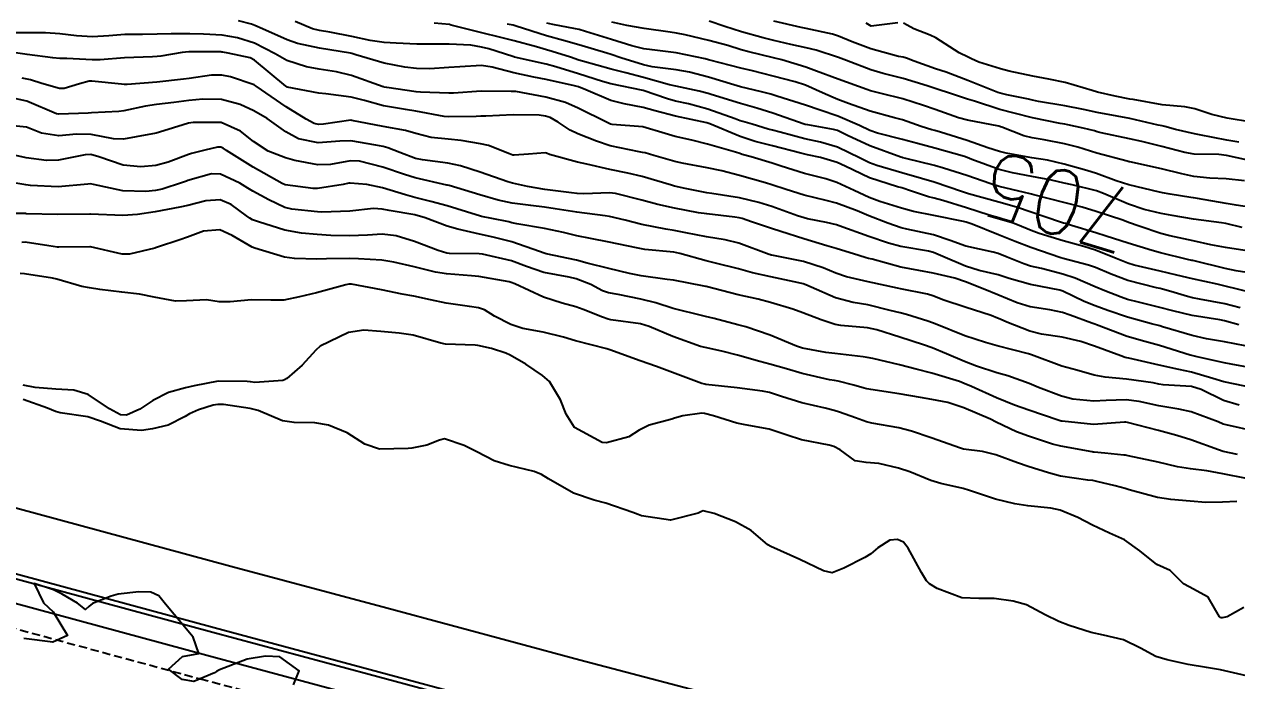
# Model space of a CAD drawing. Header units: metres. Extents: x 292545 to 299085, y 7450245 to 7463078.
# Drawn here: x 297477.9 to 297552.6, y 7452421 to 7452461.5 of the extents above; entities that cross this region are included whole.
import ezdxf
from ezdxf.enums import TextEntityAlignment as Align

# ---------------------------------------------------------------- set-up
doc = ezdxf.new("R2010")
doc.units = ezdxf.units.M
doc.linetypes.add('DASHED', pattern=[0.75, 0.5, -0.25])
for name, color, linetype in [('Canteiro', 45, 'DASHED'), ('Ciclovia', 45, 'Continuous'), ('Cotas', 45, 'Continuous'), ('Curvas de Nivel 1m', 11, 'Continuous'), ('Curvas de Nivel 5m', 15, 'Continuous'), ('Vias Primárias', 230, 'Continuous')]:
    doc.layers.add(name, color=color, linetype=linetype)
doc.styles.add('Style-STANDARD', font='STANDARD.shx')

msp = doc.modelspace()

# ---------------------------------------------------------------- linework, layer by layer
at = {"layer": 'Canteiro'}
msp.add_lwpolyline([(297371.31, 7452453.637), (297386.443, 7452449.417), (297400.845, 7452445.425), (297417.444, 7452440.869), (297429.447, 7452437.533), (297440.491, 7452434.442), (297452.926, 7452431.049), (297463.675, 7452428.032), (297475.433, 7452424.759), (297488.714, 7452421.155), (297498.342, 7452418.574), (297510.25, 7452415.361), (297522.298, 7452412.199), (297532.202, 7452409.533), (297540.919, 7452407.221), (297550.874, 7452404.488), (297561.714, 7452401.435)], dxfattribs=at)
at = {"layer": 'Ciclovia'}
for points in [[(297562.508, 7452404.276), (297551.664, 7452407.33), (297541.688, 7452410.069), (297532.964, 7452412.383), (297523.056, 7452415.05), (297511.009, 7452418.211), (297499.108, 7452421.423), (297489.482, 7452424.003), (297476.215, 7452427.604), (297464.469, 7452430.873), (297453.713, 7452433.893), (297441.277, 7452437.285), (297430.239, 7452440.374), (297418.229, 7452443.712), (297401.629, 7452448.269), (297387.233, 7452452.259), (297372.098, 7452456.48)], [(297562.112, 7452402.86), (297551.271, 7452405.914), (297541.305, 7452408.65), (297532.584, 7452410.963), (297522.678, 7452413.63), (297510.631, 7452416.791), (297498.726, 7452420.004), (297489.1, 7452422.584), (297475.825, 7452426.187), (297464.074, 7452429.458), (297453.321, 7452432.476), (297440.886, 7452435.869), (297429.844, 7452438.959), (297417.838, 7452442.296), (297401.238, 7452446.852), (297386.839, 7452450.843), (297371.705, 7452455.063)]]:
    msp.add_lwpolyline(points, dxfattribs=at)
at = {"layer": 'Curvas de Nivel 1m', "flags": 128}
for points, elevation in [([(297553.495, 7452444.964), (297551.877, 7452445.359), (297551.394, 7452445.469), (297549.881, 7452445.805), (297548.908, 7452446.039), (297547.885, 7452446.284), (297546.283, 7452446.652), (297545.89, 7452446.772), (297545.176, 7452447.057), (297543.901, 7452447.576), (297543.179, 7452447.806), (297541.909, 7452448.155), (297540.423, 7452448.607), (297539.918, 7452448.782), (297539.076, 7452449.133), (297538.25, 7452449.469), (297537.927, 7452449.572), (297537.347, 7452449.738), (297535.933, 7452450.191), (297534.483, 7452450.639), (297533.939, 7452450.767), (297533.597, 7452450.853), (297532.548, 7452451.211), (297531.946, 7452451.408), (297531.694, 7452451.476), (297529.955, 7452452.025), (297528.469, 7452452.752), (297527.969, 7452452.984), (297526.946, 7452453.275), (297526.13, 7452453.444), (297525.975, 7452453.481), (297525.727, 7452453.541), (297523.98, 7452453.993), (297522.921, 7452454.264), (297521.985, 7452454.571), (297520.11, 7452455.359), (297519.993, 7452455.403), (297519.934, 7452455.42), (297517.997, 7452455.833), (297516.752, 7452456.15), (297516.002, 7452456.361), (297514.83, 7452456.596), (297514.006, 7452456.787), (297512.468, 7452457.445), (297512.016, 7452457.628), (297511.774, 7452457.697), (297510.022, 7452458.088), (297509.277, 7452458.234), (297508.028, 7452458.506), (297506.698, 7452458.855), (297506.034, 7452458.945), (297504.701, 7452458.875), (297504.036, 7452458.821), (297502.851, 7452458.746), (297502.035, 7452458.77), (297501.306, 7452458.852), (297500.038, 7452459.096), (297498.288, 7452459.618), (297498.044, 7452459.691), (297497.958, 7452459.707), (297496.047, 7452460.023), (297494.706, 7452460.317), (297494.052, 7452460.544), (297492.539, 7452461.204), (297492.06, 7452461.42), (297491.861, 7452461.493), (297491.057, 7452461.705)], 703), ([(297553.884, 7452446.087), (297552.558, 7452446.301), (297551.888, 7452446.441), (297549.98, 7452446.911), (297549.892, 7452446.933), (297549.837, 7452446.945), (297549.574, 7452447.005), (297547.899, 7452447.406), (297547.384, 7452447.552), (297545.907, 7452447.997), (297544.545, 7452448.432), (297543.916, 7452448.637), (297542.42, 7452449.093), (297542.034, 7452449.209), (297541.924, 7452449.24), (297541.732, 7452449.295), (297539.931, 7452449.918), (297539.024, 7452450.224), (297537.937, 7452450.533), (297536.056, 7452451.054), (297535.942, 7452451.089), (297535.697, 7452451.172), (297533.952, 7452451.765), (297533.158, 7452451.999), (297531.96, 7452452.339), (297530.404, 7452452.798), (297529.969, 7452452.952), (297529.389, 7452453.246), (297527.98, 7452453.921), (297526.933, 7452454.226), (297525.984, 7452454.43), (297524.458, 7452454.835), (297523.989, 7452454.961), (297523.711, 7452455.035), (297522.726, 7452455.329), (297522.161, 7452455.504), (297521.995, 7452455.551), (297521.678, 7452455.661), (297520.002, 7452456.259), (297518.795, 7452456.583), (297518.007, 7452456.753), (297517.511, 7452456.891), (297516.013, 7452457.41), (297514.019, 7452457.814), (297513.496, 7452457.96), (297512.028, 7452458.449), (297510.625, 7452458.88), (297510.036, 7452459.032), (297508.067, 7452459.475), (297508.043, 7452459.482), (297507.981, 7452459.501), (297506.494, 7452459.97), (297506.049, 7452460.089), (297505.386, 7452460.2), (297504.05, 7452460.257), (297503.35, 7452460.257), (297502.05, 7452460.266), (297500.785, 7452460.324), (297500.051, 7452460.367), (297499.173, 7452460.487), (297498.054, 7452460.733), (297496.692, 7452460.998), (297496.058, 7452461.109), (297495.633, 7452461.22), (297494.56, 7452461.663)], 704), ([(297552.936, 7452448.97), (297551.925, 7452449.208), (297551.651, 7452449.257), (297549.928, 7452449.487), (297548.616, 7452449.706), (297547.931, 7452449.838), (297546.896, 7452450.078), (297545.936, 7452450.406), (297544.385, 7452451.066), (297543.944, 7452451.224), (297542.446, 7452451.591), (297541.952, 7452451.708), (297541.184, 7452451.878), (297539.958, 7452452.114), (297538.77, 7452452.329), (297537.964, 7452452.536), (297536.271, 7452453.167), (297535.974, 7452453.285), (297535.809, 7452453.337), (297533.98, 7452453.853), (297532.917, 7452454.141), (297531.985, 7452454.39), (297530.444, 7452454.78), (297529.99, 7452454.939), (297529.341, 7452455.247), (297527.999, 7452455.831), (297526.924, 7452456.198), (297526.005, 7452456.509), (297524.254, 7452457.064), (297524.011, 7452457.139), (297523.879, 7452457.179), (297523.296, 7452457.321), (297522.017, 7452457.64), (297521.606, 7452457.757), (297520.026, 7452458.233), (297518.867, 7452458.535), (297518.033, 7452458.686), (297516.567, 7452458.87), (297516.037, 7452458.988), (297514.639, 7452459.424), (297514.045, 7452459.624), (297513.769, 7452459.71), (297512.051, 7452460.232), (297511.09, 7452460.502), (297510.056, 7452460.782), (297508.185, 7452461.375), (297508.062, 7452461.414), (297507.992, 7452461.431), (297507.619, 7452461.507)], 706), ([(297553.935, 7452450.139), (297552.556, 7452450.355), (297551.938, 7452450.458), (297550.182, 7452450.756), (297549.941, 7452450.79), (297549.76, 7452450.821), (297548.496, 7452451.022), (297548.017, 7452451.102), (297547.944, 7452451.118), (297547.831, 7452451.145), (297545.948, 7452451.595), (297545.167, 7452451.842), (297543.955, 7452452.288), (297543.364, 7452452.486), (297541.97, 7452452.881), (297540.939, 7452453.11), (297539.974, 7452453.27), (297538.389, 7452453.556), (297537.978, 7452453.655), (297537.251, 7452453.886), (297535.984, 7452454.327), (297534.332, 7452454.844), (297533.99, 7452454.939), (297533.793, 7452454.995), (297533.142, 7452455.203), (297532.282, 7452455.502), (297531.997, 7452455.596), (297531.503, 7452455.72), (297530.002, 7452456.13), (297528.656, 7452456.604), (297528.009, 7452456.867), (297527.727, 7452456.981), (297527.069, 7452457.274), (297526.02, 7452457.733), (297525.374, 7452457.945), (297524.028, 7452458.292), (297522.744, 7452458.618), (297522.035, 7452458.798), (297520.113, 7452459.288), (297520.042, 7452459.304), (297519.82, 7452459.362), (297518.046, 7452459.734), (297516.565, 7452459.919), (297516.049, 7452459.984), (297515.299, 7452460.169), (297514.054, 7452460.564), (297512.461, 7452461.044), (297512.06, 7452461.161), (297511.828, 7452461.221), (297510.437, 7452461.474), (297510.064, 7452461.554)], 707), ([(297553.085, 7452451.835), (297551.953, 7452451.966), (297550.938, 7452452.006), (297549.954, 7452452.116), (297549.22, 7452452.275), (297547.959, 7452452.592), (297545.999, 7452453.013), (297545.963, 7452453.021), (297545.841, 7452453.051), (297543.97, 7452453.554), (297542.809, 7452453.915), (297541.983, 7452454.125), (297540.731, 7452454.367), (297539.987, 7452454.495), (297539.481, 7452454.621), (297538.118, 7452455.148), (297538.026, 7452455.183), (297537.993, 7452455.19), (297537.938, 7452455.206), (297535.997, 7452455.579), (297535.438, 7452455.736), (297534.003, 7452456.236), (297533.291, 7452456.486), (297532.01, 7452456.891), (297530.672, 7452457.233), (297530.015, 7452457.393), (297529.792, 7452457.467), (297528.026, 7452458.112), (297526.703, 7452458.61), (297526.036, 7452458.851), (297524.547, 7452459.305), (297524.044, 7452459.43), (297522.515, 7452459.8), (297522.049, 7452459.927), (297521.224, 7452460.175), (297520.054, 7452460.49), (297518.591, 7452460.841), (297518.059, 7452460.953), (297517.68, 7452461.006), (297516.061, 7452461.226), (297515.002, 7452461.421), (297514.066, 7452461.627)], 708), ([(297553.939, 7452452.985), (297551.969, 7452453.399), (297551.497, 7452453.458), (297549.97, 7452453.495), (297549.397, 7452453.583), (297547.977, 7452453.965), (297546.749, 7452454.275), (297545.984, 7452454.44), (297544.248, 7452454.808), (297543.99, 7452454.871), (297543.836, 7452454.917), (297543.123, 7452455.083), (297542.186, 7452455.289), (297541.995, 7452455.328), (297541.724, 7452455.375), (297539.999, 7452455.724), (297538.87, 7452456.005), (297538.004, 7452456.251), (297536.429, 7452456.745), (297536.01, 7452456.879), (297535.085, 7452457.179), (297534.018, 7452457.538), (297533.518, 7452457.7), (297532.027, 7452458.146), (297530.8, 7452458.464), (297530.035, 7452458.686), (297528.551, 7452459.255), (297528.045, 7452459.453), (297526.667, 7452459.899), (297526.05, 7452460.047), (297525.11, 7452460.241), (297524.055, 7452460.488), (297523.395, 7452460.659), (297522.06, 7452461.028), (297521.038, 7452461.35), (297520.068, 7452461.69)], 709), ([(297531.712, 7452461.578), (297530.064, 7452461.38), (297529.752, 7452461.557)], 711), ([(297553.509, 7452455.454), (297552, 7452455.708), (297551.064, 7452455.927), (297550.006, 7452456.272), (297549.393, 7452456.396), (297548.008, 7452456.527), (297546.21, 7452456.849), (297546.011, 7452456.886), (297545.108, 7452457.059), (297544.017, 7452457.31), (297543.678, 7452457.415), (297542.025, 7452457.908), (297541.021, 7452458.117), (297540.031, 7452458.301), (297538.566, 7452458.611), (297538.037, 7452458.745), (297536.694, 7452459.163), (297536.244, 7452459.366), (297536.046, 7452459.456), (297535.497, 7452459.727), (297534.058, 7452460.651), (297533.69, 7452460.827), (297532.689, 7452461.211), (297532.291, 7452461.442), (297532.066, 7452461.565)], 711), ([(297552.811, 7452444.023), (297551.866, 7452444.259), (297550.303, 7452444.561), (297549.869, 7452444.639), (297549.574, 7452444.709), (297548.527, 7452445.02), (297548.014, 7452445.167), (297547.875, 7452445.202), (297547.657, 7452445.251), (297545.88, 7452445.711), (297544.859, 7452446.084), (297543.887, 7452446.499), (297543.462, 7452446.649), (297541.893, 7452447.063), (297541.76, 7452447.101), (297539.902, 7452447.732), (297538.941, 7452448.101), (297537.913, 7452448.517), (297536.291, 7452449.166), (297535.924, 7452449.295), (297535.751, 7452449.345), (297533.928, 7452449.711), (297532.682, 7452449.96), (297531.932, 7452450.159), (297530.595, 7452450.575), (297529.939, 7452450.82), (297529.021, 7452451.249), (297527.95, 7452451.743), (297527.259, 7452451.965), (297525.958, 7452452.294), (297524.523, 7452452.746), (297523.967, 7452452.933), (297522.664, 7452453.33), (297522.111, 7452453.475), (297521.975, 7452453.52), (297521.707, 7452453.611), (297519.98, 7452454.096), (297519.01, 7452454.342), (297517.985, 7452454.584), (297517.369, 7452454.772), (297515.991, 7452455.171), (297514.099, 7452455.321), (297513.992, 7452455.342), (297513.788, 7452455.432), (297512.002, 7452456.329), (297511.214, 7452456.671), (297510.008, 7452457.009), (297508.165, 7452457.345), (297508.011, 7452457.358), (297507.865, 7452457.356), (297506.011, 7452457.366), (297504.309, 7452457.257), (297504.018, 7452457.25), (297502.279, 7452457.307), (297502.019, 7452457.338), (297500.214, 7452457.597), (297500.049, 7452457.625), (297500.023, 7452457.628), (297499.978, 7452457.645), (297498.03, 7452458.332), (297497.099, 7452458.563), (297496.034, 7452458.73), (297495.25, 7452458.867), (297494.039, 7452459.27), (297493.325, 7452459.677), (297492.049, 7452460.338), (297491.003, 7452460.656), (297490.054, 7452460.825), (297488.894, 7452460.892), (297488.055, 7452460.904), (297486.902, 7452460.904), (297486.054, 7452460.874), (297485.145, 7452460.865), (297484.054, 7452460.872), (297483.072, 7452460.781), (297482.052, 7452460.716), (297481.085, 7452460.787), (297480.054, 7452460.9), (297479.17, 7452460.959), (297478.054, 7452460.969), (297476.962, 7452460.963)], 702), ([(297552.719, 7452442.971), (297551.855, 7452443.221), (297551.563, 7452443.276), (297549.858, 7452443.539), (297548.667, 7452443.824), (297547.863, 7452444.048), (297546.549, 7452444.36), (297545.868, 7452444.54), (297545.48, 7452444.667), (297544.462, 7452445.064), (297543.875, 7452445.311), (297542.631, 7452445.839), (297541.883, 7452446.084), (297540.564, 7452446.436), (297539.888, 7452446.595), (297539.484, 7452446.721), (297538.439, 7452447.142), (297537.896, 7452447.36), (297537.593, 7452447.457), (297535.903, 7452447.829), (297534.925, 7452448.162), (297533.913, 7452448.522), (297532.257, 7452448.876), (297531.919, 7452448.951), (297531.091, 7452449.228), (297529.927, 7452449.682), (297529.19, 7452449.988), (297527.935, 7452450.463), (297527.299, 7452450.632), (297525.94, 7452450.96), (297524.831, 7452451.301), (297523.947, 7452451.602), (297523.539, 7452451.726), (297521.956, 7452452.182), (297520.852, 7452452.459), (297519.962, 7452452.638), (297518.406, 7452452.936), (297517.968, 7452453.041), (297516.657, 7452453.4), (297516.128, 7452453.561), (297515.975, 7452453.597), (297515.754, 7452453.633), (297513.979, 7452453.994), (297513.129, 7452454.291), (297511.986, 7452454.744), (297511.503, 7452454.972), (297510.771, 7452455.468), (297510.267, 7452455.747), (297509.996, 7452455.831), (297509.593, 7452455.888), (297507.997, 7452455.914), (297506.306, 7452455.836), (297505.996, 7452455.822), (297505.716, 7452455.814), (297503.996, 7452455.787), (297503.739, 7452455.81), (297502.001, 7452456.138), (297501.347, 7452456.235), (297500.006, 7452456.466), (297498.836, 7452456.787), (297498.014, 7452456.998), (297496.441, 7452457.212), (297496.017, 7452457.257), (297494.069, 7452457.623), (297494.023, 7452457.644), (297493.987, 7452457.67), (297492.039, 7452459.29), (297491.771, 7452459.425), (297490.423, 7452459.714), (297490.099, 7452459.775), (297490.044, 7452459.783), (297489.976, 7452459.788), (297488.043, 7452459.797), (297487.993, 7452459.791), (297487.597, 7452459.744), (297486.266, 7452459.533), (297486.04, 7452459.508), (297485.768, 7452459.492), (297484.039, 7452459.421), (297482.544, 7452459.299), (297482.038, 7452459.304), (297480.484, 7452459.38), (297480.038, 7452459.383), (297479.623, 7452459.421), (297478.041, 7452459.629), (297476.286, 7452459.878)], 701), ([(297553.816, 7452440.267), (297552.246, 7452440.549), (297551.819, 7452440.633), (297550.156, 7452440.997), (297549.824, 7452441.078), (297549.722, 7452441.104), (297547.833, 7452441.699), (297546.934, 7452441.941), (297545.841, 7452442.259), (297543.96, 7452442.969), (297543.852, 7452443.014), (297543.66, 7452443.082), (297542.329, 7452443.565), (297541.859, 7452443.723), (297541.082, 7452443.887), (297539.862, 7452444.074), (297539.06, 7452444.327), (297537.87, 7452444.822), (297537.062, 7452445.158), (297535.877, 7452445.615), (297535.218, 7452445.838), (297533.883, 7452446.163), (297532.995, 7452446.314), (297531.886, 7452446.531), (297530.12, 7452447.008), (297529.891, 7452447.068), (297529.754, 7452447.104), (297529.304, 7452447.246), (297527.899, 7452447.676), (297527.336, 7452447.833), (297525.908, 7452448.274), (297524.501, 7452448.717), (297523.917, 7452448.903), (297522.692, 7452449.328), (297522.114, 7452449.526), (297521.925, 7452449.574), (297521.657, 7452449.611), (297519.927, 7452449.804), (297519.414, 7452449.88), (297517.931, 7452450.152), (297516.917, 7452450.379), (297515.935, 7452450.647), (297514.307, 7452451.059), (297513.94, 7452451.096), (297512.344, 7452451.041), (297511.939, 7452451.069), (297511.599, 7452451.115), (297509.941, 7452451.321), (297508.878, 7452451.491), (297507.946, 7452451.696), (297507.67, 7452451.781), (297505.956, 7452452.379), (297504.742, 7452452.761), (297503.964, 7452452.937), (297502.396, 7452453.136), (297501.968, 7452453.231), (297501.017, 7452453.584), (297500.266, 7452453.886), (297499.977, 7452453.96), (297499.534, 7452454.048), (297497.98, 7452454.318), (297497.31, 7452454.296), (297495.978, 7452454.181), (297494.764, 7452454.442), (297493.985, 7452454.872), (297492.819, 7452455.682), (297492, 7452456.169), (297491.164, 7452456.544), (297490.01, 7452456.863), (297488.864, 7452456.877), (297488.009, 7452456.787), (297487.075, 7452456.681), (297486.005, 7452456.553), (297485.33, 7452456.443), (297483.998, 7452456.153), (297483.679, 7452456.112), (297481.996, 7452456.03), (297481.795, 7452456.013), (297479.995, 7452455.948), (297479.844, 7452455.983), (297478.006, 7452456.76), (297476.885, 7452456.996)], 699), ([(297553.697, 7452439.068), (297551.808, 7452439.468), (297551.133, 7452439.663), (297549.813, 7452440.05), (297549.023, 7452440.22), (297547.817, 7452440.484), (297545.945, 7452440.925), (297545.822, 7452440.946), (297545.731, 7452440.961), (297545.455, 7452441.056), (297543.831, 7452441.65), (297542.988, 7452441.936), (297541.839, 7452442.205), (297540.56, 7452442.395), (297539.845, 7452442.585), (297538.421, 7452443.141), (297538.019, 7452443.312), (297537.855, 7452443.383), (297537.465, 7452443.546), (297535.862, 7452444.061), (297534.551, 7452444.499), (297533.869, 7452444.761), (297533.534, 7452444.86), (297531.873, 7452445.181), (297531.685, 7452445.222), (297529.877, 7452445.624), (297528.55, 7452445.931), (297527.882, 7452446.154), (297527.101, 7452446.487), (297525.889, 7452446.874), (297523.941, 7452447.26), (297523.893, 7452447.271), (297523.86, 7452447.278), (297523.777, 7452447.312), (297521.903, 7452448.006), (297521.053, 7452448.201), (297519.908, 7452448.389), (297518.647, 7452448.637), (297517.917, 7452448.78), (297517.399, 7452448.869), (297515.92, 7452449.163), (297514.889, 7452449.42), (297513.925, 7452449.648), (297513.674, 7452449.684), (297511.928, 7452449.915), (297510.583, 7452450.124), (297509.93, 7452450.222), (297509.092, 7452450.328), (297507.933, 7452450.477), (297507.071, 7452450.65), (297505.937, 7452450.973), (297504.039, 7452451.549), (297503.943, 7452451.575), (297503.91, 7452451.584), (297501.95, 7452452.027), (297501.305, 7452452.227), (297499.959, 7452452.692), (297498.517, 7452453.063), (297497.965, 7452453.084), (297496.74, 7452452.854), (297495.961, 7452452.823), (297494.529, 7452453.097), (297493.967, 7452453.258), (297492.892, 7452453.681), (297491.979, 7452454.265), (297491.185, 7452454.902), (297489.99, 7452455.44), (297488.277, 7452455.45), (297487.989, 7452455.391), (297486.729, 7452455.009), (297485.983, 7452454.781), (297484.752, 7452454.55), (297483.979, 7452454.412), (297483.348, 7452454.428), (297481.982, 7452454.696), (297481.074, 7452454.728), (297479.981, 7452454.622), (297478.92, 7452454.784), (297477.986, 7452455.15), (297476.567, 7452455.295)], 698), ([(297552.744, 7452438.015), (297551.793, 7452438.318), (297550.402, 7452438.994), (297549.805, 7452439.165), (297548.059, 7452439.28), (297547.806, 7452439.313), (297547.446, 7452439.394), (297545.809, 7452439.627), (297544.479, 7452439.739), (297543.811, 7452439.872), (297542.734, 7452440.171), (297541.816, 7452440.429), (297539.953, 7452441.119), (297539.824, 7452441.165), (297539.763, 7452441.182), (297537.831, 7452441.675), (297537.116, 7452441.875), (297535.84, 7452442.297), (297534.008, 7452443.03), (297533.851, 7452443.088), (297533.551, 7452443.195), (297532.243, 7452443.601), (297531.858, 7452443.701), (297531.226, 7452443.86), (297529.863, 7452444.2), (297528.963, 7452444.353), (297527.867, 7452444.631), (297526.361, 7452445.285), (297526.032, 7452445.445), (297525.875, 7452445.497), (297525.608, 7452445.561), (297523.879, 7452445.93), (297522.739, 7452446.185), (297521.884, 7452446.417), (297520.469, 7452446.773), (297519.888, 7452446.918), (297518.262, 7452447.376), (297517.904, 7452447.447), (297516.117, 7452447.619), (297515.905, 7452447.654), (297515.595, 7452447.725), (297513.909, 7452448.068), (297512.756, 7452448.292), (297511.913, 7452448.461), (297511.105, 7452448.652), (297509.917, 7452448.902), (297508.23, 7452449.187), (297507.921, 7452449.266), (297507.732, 7452449.313), (297506.685, 7452449.519), (297506.046, 7452449.65), (297505.924, 7452449.685), (297505.707, 7452449.751), (297503.93, 7452450.296), (297502.918, 7452450.575), (297501.935, 7452450.827), (297501.349, 7452450.991), (297499.941, 7452451.422), (297498.972, 7452451.61), (297497.944, 7452451.696), (297497.873, 7452451.692), (297497.505, 7452451.624), (297495.94, 7452451.372), (297495.668, 7452451.372), (297493.942, 7452451.606), (297493.755, 7452451.672), (297491.958, 7452452.677), (297490.315, 7452453.715), (297490.12, 7452453.863), (297489.975, 7452453.93), (297489.773, 7452453.924), (297488.994, 7452453.73), (297488.174, 7452453.534), (297487.969, 7452453.472), (297486.717, 7452452.997), (297485.958, 7452452.791), (297485.032, 7452452.699), (297483.958, 7452452.808), (297482.443, 7452453.328), (297481.968, 7452453.469), (297481.599, 7452453.445), (297479.966, 7452453.127), (297479.231, 7452453.106), (297477.967, 7452453.272), (297476.195, 7452453.653)], 697), ([(297553.767, 7452436.393), (297551.946, 7452436.804), (297551.772, 7452436.856), (297551.446, 7452436.983), (297549.782, 7452437.608), (297549.029, 7452437.766), (297547.787, 7452437.984), (297546.588, 7452438.245), (297545.792, 7452438.344), (297544.557, 7452438.303), (297543.791, 7452438.272), (297542.491, 7452438.394), (297541.795, 7452438.566), (297540.388, 7452439.114), (297539.805, 7452439.357), (297538.488, 7452439.818), (297537.812, 7452440.021), (297536.549, 7452440.429), (297535.818, 7452440.716), (297534.715, 7452441.181), (297533.828, 7452441.548), (297533.294, 7452441.735), (297531.838, 7452442.201), (297530.422, 7452442.657), (297529.846, 7452442.784), (297528.192, 7452442.921), (297527.849, 7452442.988), (297526.987, 7452443.279), (297525.857, 7452443.708), (297525.227, 7452443.929), (297523.863, 7452444.357), (297523.091, 7452444.548), (297521.868, 7452444.821), (297519.899, 7452445.334), (297519.873, 7452445.342), (297519.772, 7452445.361), (297517.878, 7452445.717), (297517.492, 7452445.773), (297515.882, 7452445.985), (297515.172, 7452446.128), (297513.888, 7452446.452), (297512.562, 7452446.781), (297511.895, 7452446.951), (297510.037, 7452447.343), (297509.901, 7452447.379), (297509.627, 7452447.483), (297507.909, 7452448.095), (297506.766, 7452448.371), (297505.913, 7452448.556), (297504.588, 7452448.872), (297503.918, 7452449.05), (297502.571, 7452449.564), (297501.925, 7452449.749), (297500.359, 7452450.025), (297499.928, 7452450.107), (297499.393, 7452450.141), (297497.926, 7452449.967), (297496.203, 7452449.923), (297495.926, 7452449.934), (297494.354, 7452450.09), (297493.928, 7452450.208), (297492.937, 7452450.676), (297491.938, 7452451.201), (297491.631, 7452451.386), (297491.134, 7452451.702), (297489.951, 7452452.251), (297489.402, 7452452.275), (297487.945, 7452451.863), (297487.852, 7452451.833), (297487.609, 7452451.743), (297486.361, 7452451.334), (297485.938, 7452451.24), (297485.347, 7452451.179), (297483.937, 7452451.234), (297482.124, 7452451.626), (297481.941, 7452451.658), (297481.772, 7452451.643), (297479.948, 7452451.481), (297478.239, 7452451.567), (297477.949, 7452451.607), (297476.2, 7452451.878)], 696), ([(297553.211, 7452433.492), (297551.741, 7452433.79), (297550.751, 7452433.982), (297549.744, 7452434.102), (297548.953, 7452434.22), (297547.748, 7452434.513), (297545.902, 7452434.898), (297545.752, 7452434.929), (297545.648, 7452434.947), (297544.461, 7452435.069), (297543.805, 7452435.131), (297543.753, 7452435.133), (297543.696, 7452435.138), (297541.757, 7452435.484), (297541.242, 7452435.622), (297539.763, 7452436.109), (297539.017, 7452436.383), (297537.771, 7452436.98), (297537.425, 7452437.153), (297535.783, 7452437.855), (297534.793, 7452438.175), (297533.795, 7452438.378), (297533.098, 7452438.503), (297531.798, 7452438.725), (297530.046, 7452438.992), (297529.801, 7452439.033), (297529.633, 7452439.074), (297528.994, 7452439.252), (297528.037, 7452439.498), (297527.806, 7452439.537), (297527.492, 7452439.587), (297525.81, 7452439.973), (297524.852, 7452440.261), (297523.815, 7452440.555), (297523.208, 7452440.71), (297521.821, 7452441.105), (297520.859, 7452441.35), (297519.826, 7452441.569), (297519.55, 7452441.64), (297517.836, 7452442.255), (297516.387, 7452442.86), (297515.847, 7452443.028), (297514.009, 7452443.27), (297513.851, 7452443.31), (297513.507, 7452443.435), (297512.316, 7452443.911), (297511.859, 7452444.084), (297511.024, 7452444.305), (297509.865, 7452444.681), (297508.088, 7452445.498), (297507.874, 7452445.588), (297507.756, 7452445.621), (297505.879, 7452445.943), (297505.433, 7452445.981), (297503.881, 7452446.108), (297503.216, 7452446.224), (297501.887, 7452446.538), (297500.646, 7452446.834), (297499.893, 7452446.958), (297498.464, 7452447.044), (297497.895, 7452447.063), (297496.495, 7452447.04), (297495.894, 7452447.025), (297494.505, 7452447.053), (297493.895, 7452447.134), (297492.072, 7452447.688), (297491.904, 7452447.762), (297490.679, 7452448.476), (297489.914, 7452448.822), (297488.895, 7452448.749), (297487.909, 7452448.38), (297487.44, 7452448.213), (297486.069, 7452447.758), (297485.945, 7452447.717), (297485.902, 7452447.702), (297484.352, 7452447.327), (297483.896, 7452447.321), (297481.932, 7452447.78), (297481.903, 7452447.782), (297479.988, 7452447.752), (297479.902, 7452447.759), (297479.377, 7452447.845), (297477.905, 7452448.057), (297477.712, 7452448.055)], 694), ([(297552.611, 7452432.079), (297551.719, 7452432.036), (297550.686, 7452432.022), (297549.72, 7452432.111), (297548.534, 7452432.204), (297547.722, 7452432.32), (297545.977, 7452432.8), (297545.73, 7452432.876), (297545.107, 7452433.059), (297543.984, 7452433.325), (297543.736, 7452433.369), (297543.412, 7452433.407), (297541.738, 7452433.65), (297540.996, 7452433.852), (297539.744, 7452434.245), (297539.086, 7452434.469), (297537.751, 7452434.965), (297536.933, 7452435.158), (297535.754, 7452435.319), (297535.563, 7452435.364), (297533.765, 7452436.003), (297532.552, 7452436.428), (297531.774, 7452436.63), (297530.112, 7452436.902), (297529.779, 7452436.995), (297529.105, 7452437.25), (297528.121, 7452437.599), (297527.787, 7452437.699), (297527.236, 7452437.828), (297525.792, 7452438.171), (297524.535, 7452438.563), (297523.798, 7452438.791), (297523.364, 7452438.882), (297521.8, 7452439.097), (297519.864, 7452439.298), (297519.802, 7452439.307), (297519.628, 7452439.362), (297517.81, 7452440.043), (297516.82, 7452440.402), (297515.816, 7452440.754), (297513.953, 7452441.429), (297513.824, 7452441.47), (297513.768, 7452441.487), (297511.831, 7452441.981), (297511.096, 7452442.206), (297509.838, 7452442.518), (297508.597, 7452442.737), (297507.845, 7452442.994), (297506.833, 7452443.515), (297506.225, 7452443.893), (297505.858, 7452444.025), (297505.295, 7452444.099), (297503.86, 7452444.306), (297502.906, 7452444.516), (297501.865, 7452444.74), (297501.15, 7452444.865), (297499.868, 7452445.135), (297498.023, 7452445.467), (297497.871, 7452445.469), (297497.68, 7452445.432), (297495.866, 7452444.938), (297494.829, 7452444.694), (297493.861, 7452444.493), (297493.058, 7452444.481), (297491.861, 7452444.512), (297490.538, 7452444.388), (297489.86, 7452444.395), (297489.08, 7452444.509), (297487.86, 7452444.454), (297487.174, 7452444.433), (297485.862, 7452444.67), (297484.955, 7452444.865), (297483.865, 7452444.977), (297482.523, 7452445.147), (297481.867, 7452445.256), (297481.394, 7452445.343), (297479.872, 7452445.775), (297479.6, 7452445.843), (297477.877, 7452446.122), (297477.603, 7452446.136)], 693), ([(297553.044, 7452425.561), (297552.014, 7452424.976), (297551.694, 7452424.918), (297551.632, 7452424.916), (297551.582, 7452424.93), (297551.53, 7452424.982), (297550.843, 7452426.19), (297549.66, 7452426.817), (297549.308, 7452427.014), (297548.494, 7452427.84), (297547.675, 7452428.201), (297546.623, 7452429.041), (297545.69, 7452429.721), (297544.765, 7452430.135), (297543.698, 7452430.623), (297542.803, 7452431.089), (297541.71, 7452431.542), (297541.144, 7452431.673), (297539.713, 7452431.814), (297538.914, 7452431.933), (297537.719, 7452432.231), (297536.135, 7452432.757), (297535.729, 7452432.882), (297534.358, 7452433.184), (297533.735, 7452433.382), (297532.442, 7452433.912), (297531.742, 7452434.148), (297530.544, 7452434.433), (297529.745, 7452434.497), (297529.082, 7452434.586), (297528.158, 7452435.264), (297527.756, 7452435.479), (297527.477, 7452435.553), (297525.762, 7452435.894), (297524.891, 7452436.173), (297523.771, 7452436.533), (297522.292, 7452436.815), (297521.777, 7452436.917), (297520.352, 7452437.354), (297519.784, 7452437.506), (297519.624, 7452437.523), (297518.453, 7452437.373), (297517.935, 7452437.224), (297517.78, 7452437.162), (297516.383, 7452436.792), (297515.769, 7452436.472), (297515.12, 7452436.059), (297513.757, 7452435.7), (297513.475, 7452435.716), (297511.771, 7452436.636), (297511.254, 7452437.465), (297510.905, 7452438.356), (297510.234, 7452439.476), (297509.807, 7452439.847), (297508.766, 7452440.538), (297507.819, 7452441.102), (297507.547, 7452441.231), (297506.649, 7452441.518), (297505.825, 7452441.696), (297505.643, 7452441.715), (297503.826, 7452441.789), (297503.536, 7452441.844), (297501.834, 7452442.335), (297500.964, 7452442.455), (297499.837, 7452442.553), (297498.797, 7452442.652), (297497.836, 7452442.502), (297496.101, 7452441.646), (297495.829, 7452441.41), (297494.989, 7452440.485), (297494.035, 7452439.668), (297493.896, 7452439.575), (297493.802, 7452439.549), (297492.062, 7452439.426), (297491.801, 7452439.455), (297491.594, 7452439.486), (297489.801, 7452439.498), (297488.327, 7452439.206), (297487.796, 7452439.08), (297486.742, 7452438.802), (297485.788, 7452438.304), (297484.989, 7452437.772), (297484.165, 7452437.398), (297483.777, 7452437.424), (297483.103, 7452437.797), (297481.792, 7452438.682), (297480.918, 7452438.947), (297479.795, 7452438.999), (297478.535, 7452439.113), (297477.797, 7452439.26)], 692), ([(297553.211, 7452421.341), (297551.594, 7452421.715), (297550.738, 7452421.851), (297549.598, 7452422.045), (297548.304, 7452422.321), (297547.606, 7452422.539), (297546.675, 7452423.039), (297545.618, 7452423.566), (297544.394, 7452423.841), (297543.622, 7452424.004), (297542.274, 7452424.446), (297541.629, 7452424.691), (297540.797, 7452425.108), (297539.642, 7452425.72), (297538.826, 7452425.951), (297537.647, 7452426.101), (297536.708, 7452426.098), (297535.647, 7452426.139), (297534.131, 7452426.717), (297533.66, 7452427.013), (297533.483, 7452427.202), (297533.163, 7452427.71), (297532.335, 7452429.213), (297532.056, 7452429.584), (297531.688, 7452429.75), (297531.212, 7452429.701), (297530.481, 7452429.232), (297530.047, 7452428.868), (297529.677, 7452428.626), (297528.378, 7452427.967), (297527.667, 7452427.697), (297527.133, 7452427.811), (297525.675, 7452428.506), (297523.872, 7452429.308), (297523.684, 7452429.422), (297522.656, 7452430.289), (297521.698, 7452430.821), (297520.388, 7452431.353), (297519.705, 7452431.503), (297519.595, 7452431.47), (297519.395, 7452431.365), (297517.698, 7452430.926), (297515.905, 7452431.204), (297515.702, 7452431.278), (297515.367, 7452431.413), (297513.711, 7452431.982), (297512.982, 7452432.173), (297511.72, 7452432.599), (297510.177, 7452433.476), (297509.736, 7452433.748), (297509.289, 7452433.933), (297507.741, 7452434.298), (297506.818, 7452434.588), (297505.749, 7452435.138), (297504.971, 7452435.538), (297503.759, 7452435.937), (297503.443, 7452435.868), (297502.664, 7452435.561), (297501.751, 7452435.378), (297501.523, 7452435.346), (297499.75, 7452435.306), (297498.84, 7452435.609), (297497.763, 7452436.319), (297496.617, 7452436.79), (297495.772, 7452436.941), (297494.485, 7452436.95), (297493.774, 7452437.062), (297492.274, 7452437.685), (297491.784, 7452437.818), (297490.131, 7452438.06), (297489.786, 7452438.065), (297489.495, 7452438.014), (297488.594, 7452437.732), (297488.031, 7452437.486), (297487.777, 7452437.327), (297486.726, 7452436.793), (297485.765, 7452436.565), (297485.078, 7452436.462), (297483.765, 7452436.567), (297482.548, 7452437.025), (297481.775, 7452437.298), (297480.069, 7452437.545), (297479.78, 7452437.63), (297479.285, 7452437.845), (297477.788, 7452438.365)], 691)]:
    msp.add_lwpolyline(points, dxfattribs=dict(at, elevation=elevation))
at = {"layer": 'Curvas de Nivel 5m', "flags": 128}
for points, elevation in [([(297553.36, 7452447.506), (297551.904, 7452447.737), (297550.994, 7452447.901), (297549.91, 7452448.146), (297548.483, 7452448.453), (297547.917, 7452448.603), (297546.59, 7452449.043), (297545.925, 7452449.285), (297545.568, 7452449.412), (297543.932, 7452449.949), (297543.064, 7452450.213), (297541.937, 7452450.509), (297540.083, 7452450.977), (297539.942, 7452451.021), (297539.866, 7452451.045), (297539.508, 7452451.127), (297537.948, 7452451.501), (297537.449, 7452451.657), (297535.958, 7452452.165), (297534.527, 7452452.622), (297533.967, 7452452.788), (297532.206, 7452453.217), (297532.02, 7452453.265), (297531.973, 7452453.274), (297531.894, 7452453.3), (297529.98, 7452453.995), (297528.597, 7452454.643), (297527.99, 7452454.939), (297527.742, 7452455.015), (297526.163, 7452455.287), (297526.022, 7452455.319), (297525.993, 7452455.324), (297525.938, 7452455.346), (297524, 7452456.019), (297523.006, 7452456.328), (297522.006, 7452456.61), (297520.197, 7452457.172), (297520.012, 7452457.226), (297519.457, 7452457.366), (297518.017, 7452457.684), (297517.633, 7452457.771), (297516.025, 7452458.206), (297514.947, 7452458.503), (297514.033, 7452458.736), (297512.27, 7452459.218), (297512.041, 7452459.29), (297511.527, 7452459.458), (297510.393, 7452459.821), (297510.047, 7452459.924), (297509.441, 7452460.094), (297508.053, 7452460.471), (297507.227, 7452460.685), (297506.057, 7452460.972), (297504.163, 7452461.448), (297504.062, 7452461.47), (297503.123, 7452461.559)], 705), ([(297552.732, 7452454.222), (297551.983, 7452454.352), (297550.31, 7452454.675), (297549.989, 7452454.732), (297548.827, 7452455.017), (297548.162, 7452455.195), (297547.995, 7452455.227), (297547.76, 7452455.268), (297545.999, 7452455.689), (297545.219, 7452455.84), (297544.003, 7452456.065), (297543.16, 7452456.238), (297542.007, 7452456.472), (297540.384, 7452456.741), (297540.01, 7452456.815), (297539.756, 7452456.869), (297538.427, 7452457.144), (297538.014, 7452457.238), (297537.879, 7452457.287), (297536.026, 7452458.038), (297534.684, 7452458.533), (297534.036, 7452458.75), (297532.709, 7452459.21), (297532.235, 7452459.408), (297532.045, 7452459.46), (297531.757, 7452459.512), (297530.05, 7452459.983), (297528.891, 7452460.416), (297528.058, 7452460.755), (297527.671, 7452460.877), (297526.062, 7452461.224), (297525.757, 7452461.293), (297524.069, 7452461.686)], 710), ([(297553.123, 7452441.677), (297551.837, 7452441.926), (297550.726, 7452442.105), (297549.843, 7452442.312), (297548.022, 7452442.856), (297547.851, 7452442.908), (297547.354, 7452443.035), (297545.857, 7452443.441), (297544.646, 7452443.854), (297543.864, 7452444.145), (297543.2, 7452444.414), (297541.872, 7452445.048), (297541.693, 7452445.102), (297539.876, 7452445.456), (297538.576, 7452445.836), (297537.882, 7452446.047), (297536.722, 7452446.324), (297535.887, 7452446.591), (297534.472, 7452447.184), (297533.896, 7452447.425), (297533.59, 7452447.502), (297531.901, 7452447.79), (297531.134, 7452447.998), (297529.911, 7452448.421), (297528.097, 7452449.082), (297527.921, 7452449.136), (297527.306, 7452449.269), (297526.143, 7452449.505), (297525.926, 7452449.559), (297525.532, 7452449.689), (297523.932, 7452450.261), (297523.131, 7452450.519), (297521.938, 7452450.8), (297520.231, 7452451.067), (297519.94, 7452451.109), (297518.603, 7452451.373), (297517.945, 7452451.52), (297517.752, 7452451.577), (297515.954, 7452452.116), (297515.059, 7452452.317), (297513.96, 7452452.55), (297512.532, 7452452.877), (297511.966, 7452452.993), (297510.239, 7452453.476), (297510.041, 7452453.547), (297509.974, 7452453.563), (297508.945, 7452453.49), (297508.05, 7452453.421), (297507.972, 7452453.432), (297507.774, 7452453.503), (297506.47, 7452454.015), (297505.979, 7452454.129), (297504.778, 7452454.339), (297503.982, 7452454.418), (297502.939, 7452454.517), (297501.985, 7452454.765), (297501.352, 7452454.945), (297499.989, 7452455.201), (297498.04, 7452455.572), (297497.992, 7452455.574), (297496.293, 7452455.334), (297495.99, 7452455.313), (297495.726, 7452455.38), (297495.239, 7452455.651), (297494.004, 7452456.41), (297492.142, 7452457.689), (297492.024, 7452457.758), (297490.574, 7452458.257), (297490.029, 7452458.366), (297489.393, 7452458.363), (297488.027, 7452458.16), (297487.665, 7452458.105), (297486.025, 7452457.928), (297484.193, 7452457.787), (297484.038, 7452457.774), (297484.023, 7452457.777), (297483.856, 7452457.792), (297482.025, 7452457.991), (297481.852, 7452457.984), (297481.255, 7452457.818), (297480.315, 7452457.53), (297480.018, 7452457.532), (297478.935, 7452457.846), (297478.24, 7452458.072), (297478.025, 7452458.116), (297477.726, 7452458.163)], 700), ([(297552.642, 7452434.971), (297551.755, 7452435.172), (297551.48, 7452435.258), (297549.762, 7452435.876), (297548.9, 7452436.149), (297547.767, 7452436.463), (297545.872, 7452436.949), (297545.772, 7452436.967), (297545.686, 7452436.966), (297543.77, 7452436.832), (297541.846, 7452437.025), (297541.772, 7452437.039), (297541.582, 7452437.102), (297539.782, 7452437.709), (297538.892, 7452438.027), (297537.793, 7452438.476), (297536.244, 7452439.166), (297535.805, 7452439.36), (297535.505, 7452439.474), (297533.811, 7452439.995), (297532.847, 7452440.238), (297531.816, 7452440.501), (297530.169, 7452440.887), (297529.82, 7452440.959), (297529.575, 7452440.999), (297527.822, 7452441.207), (297527.265, 7452441.276), (297525.827, 7452441.53), (297525.47, 7452441.652), (297523.838, 7452442.344), (297522.334, 7452442.844), (297521.847, 7452442.977), (297520.392, 7452443.355), (297519.854, 7452443.485), (297519.695, 7452443.521), (297517.859, 7452443.982), (297516.796, 7452444.33), (297515.864, 7452444.561), (297514.458, 7452444.833), (297513.868, 7452444.948), (297513.51, 7452445.076), (297512.772, 7452445.447), (297511.878, 7452445.803), (297511.444, 7452445.899), (297509.884, 7452446.193), (297508.81, 7452446.57), (297507.894, 7452446.907), (297506.103, 7452447.323), (297505.9, 7452447.349), (297504.075, 7452447.374), (297503.901, 7452447.396), (297503.379, 7452447.555), (297501.908, 7452448.111), (297500.781, 7452448.457), (297499.912, 7452448.551), (297499.018, 7452448.502), (297497.911, 7452448.465), (297496.756, 7452448.482), (297495.912, 7452448.528), (297494.955, 7452448.617), (297493.914, 7452448.804), (297492.285, 7452449.321), (297491.921, 7452449.448), (297491.766, 7452449.537), (297491.551, 7452449.696), (297490.614, 7452450.394), (297489.932, 7452450.665), (297489.052, 7452450.609), (297487.929, 7452450.334), (297487.45, 7452450.222), (297485.925, 7452449.935), (297484.843, 7452449.776), (297483.922, 7452449.702), (297481.946, 7452449.786), (297481.923, 7452449.788), (297481.902, 7452449.789), (297479.922, 7452449.764), (297477.964, 7452449.818), (297477.923, 7452449.823), (297475.96, 7452449.842)], 695), ([(297494.457, 7452420.784), (297494.807, 7452421.658), (297493.601, 7452422.503), (297492.719, 7452422.562), (297491.6, 7452422.372), (297489.883, 7452421.716), (297489.708, 7452421.602), (297489.59, 7452421.515), (297488.317, 7452420.998), (297487.584, 7452421.122), (297486.749, 7452421.753), (297487.601, 7452422.542), (297488.623, 7452422.71), (297488.266, 7452423.733), (297487.624, 7452424.476), (297486.555, 7452425.756), (297486.159, 7452426.274), (297485.65, 7452426.487), (297484.911, 7452426.517), (297483.649, 7452426.369), (297483.202, 7452426.24), (297482.068, 7452425.806), (297481.831, 7452425.617), (297481.637, 7452425.432), (297481.131, 7452425.818), (297480.189, 7452426.372), (297479.651, 7452426.634), (297478.473, 7452427.034), (297479.041, 7452425.846), (297479.635, 7452425.281), (297480.513, 7452423.827), (297479.609, 7452423.412), (297477.824, 7452423.645)], 690)]:
    msp.add_lwpolyline(points, dxfattribs=dict(at, elevation=elevation))
at = {"layer": 'Vias Primárias'}
for points in [[(297552.798, 7452411.405), (297542.79, 7452414.152), (297534.055, 7452416.468), (297524.142, 7452419.137), (297512.097, 7452422.298), (297500.206, 7452425.507), (297490.584, 7452428.087), (297477.336, 7452431.682), (297465.608, 7452434.946), (297454.841, 7452437.969), (297442.404, 7452441.362), (297431.375, 7452444.448), (297419.355, 7452447.789), (297402.754, 7452452.346), (297388.366, 7452456.334), (297373.227, 7452460.555)], [(297562.589, 7452404.565), (297551.745, 7452407.619), (297541.766, 7452410.359), (297533.041, 7452412.672), (297523.133, 7452415.34), (297511.086, 7452418.501), (297499.186, 7452421.713), (297489.56, 7452424.293), (297476.294, 7452427.893), (297464.55, 7452431.162), (297453.793, 7452434.182), (297441.357, 7452437.574), (297430.32, 7452440.663), (297418.309, 7452444.002), (297401.709, 7452448.558), (297387.313, 7452452.548), (297372.178, 7452456.769)]]:
    msp.add_lwpolyline(points, dxfattribs=at)

# ---------------------------------------------------------------- texts
at = {"layer": 'Cotas', "style": 'Style-STANDARD'}
msp.add_text('705', height=4, rotation=163.60228, dxfattribs=at).set_placement((297541.569, 7452450.547, 705), align=Align.MIDDLE_CENTER)

doc.saveas('drawing.dxf')
